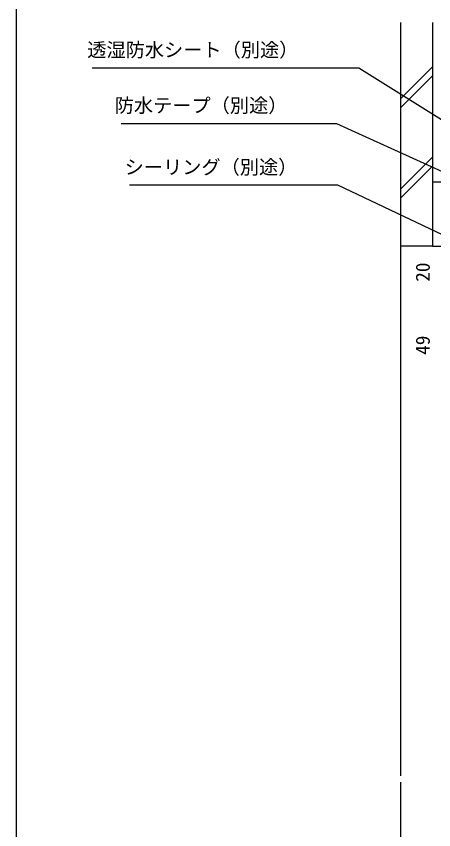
# Model space of a CAD drawing. Units: millimetres, scale not verified. Extents: x -525 to 525, y -783 to 779.
# Drawn here: x -525 to -329.3, y 202 to 583.6 of the extents above; entities that cross this region are included whole.
import ezdxf
from ezdxf.enums import TextEntityAlignment as Align

# ---------------------------------------------------------------- set-up
doc = ezdxf.new("R2010")
doc.units = ezdxf.units.MM
doc.header["$LTSCALE"] = 4
for name, color, linetype in [('0-4_YKK_12', 2, 'Continuous'), ('0-7_YKK_D', 6, 'Continuous'), ('0-8_YKK_ZWAK', 7, 'Continuous'), ('0-9_YSS_K', 3, 'Continuous'), ('0-A_YSS_KE', 3, 'Continuous')]:
    doc.layers.add(name, color=color, linetype=linetype)
doc.styles.add('ＭＳ ゴシック', font='')
doc.styles.get('ＭＳ ゴシック').set_extended_font_data('MS Gothic')

msp = doc.modelspace()

# ---------------------------------------------------------------- linework, layer by layer
at = {"layer": '0-4_YKK_12'}
msp.add_line((-311.906, 505.717), (-329.906, 505.717), dxfattribs=at)
msp.add_lwpolyline([(-329.906, 505.717), (-329.906, 475.717), (-311.906, 475.717), (-311.906, 505.717)], dxfattribs=at)
at = {"layer": '0-7_YKK_D'}
for points in [[(-310.906, 525.809), (-313.069, 527.161), (-364.368, 559.224), (-489.418, 559.224)], [(-215.406, 460.714), (-217.728, 461.77), (-374.776, 533.163), (-475.895, 533.163)], [(-291.906, 465.217), (-294.21, 466.311), (-374.304, 504.377), (-471.843, 504.377)]]:
    msp.add_lwpolyline(points, dxfattribs=at)
at = {"layer": '0-8_YKK_ZWAK'}
msp.add_line((-525, 747.1), (-525, -782.9), dxfattribs=at)
at = {"layer": '0-9_YSS_K'}
for p, q in [((-344.906, 544.928), (-329.906, 559.928)), ((-344.906, 540.685), (-329.906, 555.685)), ((-329.906, 517.501), (-344.906, 502.501)), ((-344.906, 498.259), (-329.906, 513.259)), ((-344.906, 475.717), (-344.906, 227.217)), ((-344.906, 224.217), (-344.906, -61.927))]:
    msp.add_line(p, q, dxfattribs=at)
at = {"layer": '0-A_YSS_KE'}
for p, q in [((-344.906, 580.717), (-344.906, 475.717)), ((-329.906, 580.717), (-329.906, 475.717)), ((-329.906, 475.717), (-344.906, 475.717))]:
    msp.add_line(p, q, dxfattribs=at)

# ---------------------------------------------------------------- texts
at = {"layer": '0-7_YKK_D', "style": 'ＭＳ ゴシック'}
for s, p in [('透湿防水シート（別途）', (-491.724, 562.555)), ('防水テープ（別途）', (-478.865, 536.494)), ('シーリング（別途）', (-474.199, 507.555))]:
    msp.add_text(s, height=6.598, dxfattribs=at).set_placement(p, align=Align.BOTTOM_LEFT)
for s, p in [('20', (-329.156, 459.069)), ('49', (-329.156, 424.799))]:
    msp.add_text(s, height=6.598, rotation=90, dxfattribs=at).set_placement(p, align=Align.BOTTOM_LEFT)

doc.saveas('drawing.dxf')
